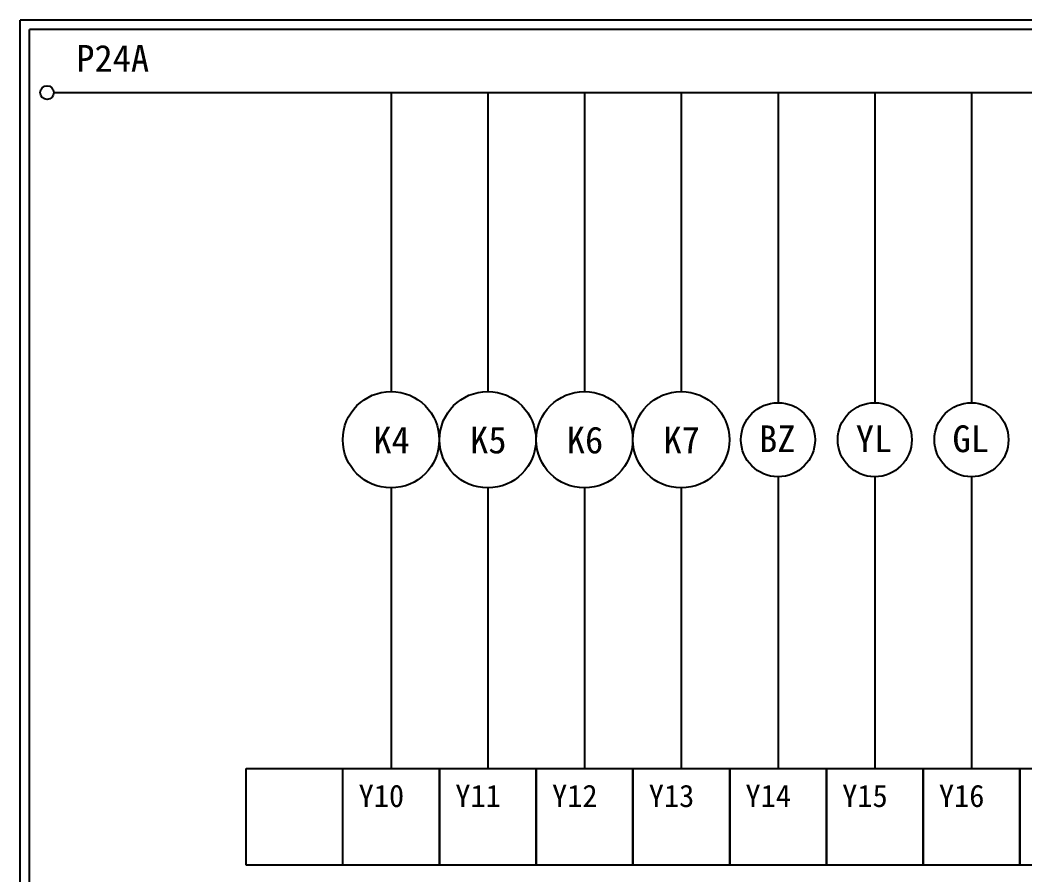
# Model space of a CAD drawing. Extents: x 889 to 1176, y 251 to 455.
# Drawn here: x 889.1 to 1024.1, y 340.2 to 455.2 of the extents above; entities that cross this region are included whole.
import ezdxf

# ---------------------------------------------------------------- set-up
doc = ezdxf.new("R2010")
doc.units = 0
doc.layers.add('圖框層', color=7, linetype='CONTINUOUS')
doc.layers.add('標尺寸層', color=3, linetype='CONTINUOUS')
doc.styles.add('CNS', font='romanc.shx', dxfattribs={"bigfont": 'chineset.shx'})
doc.styles.add('STSL', font='kaiu.ttf')

msp = doc.modelspace()

# ---------------------------------------------------------------- linework, layer by layer
at = {"layer": '圖框層', "color": 7}
for p, q in [((1176.07, 455.16), (889.07, 455.16)), ((889.07, 251.2), (889.07, 455.16)), ((1174.82, 453.91), (890.32, 453.91)), ((890.32, 252.44), (890.32, 453.91))]:
    msp.add_line(p, q, dxfattribs=at)
at = {"layer": '標尺寸層', "color": 7}
for p, q in [((893.61, 445.42), (1171.21, 445.42)), ((938.93, 445.42), (938.93, 405.22)), ((951.93, 445.42), (951.93, 405.22)), ((964.93, 445.42), (964.93, 405.22)), ((977.93, 445.42), (977.93, 405.22)), ((990.95, 445.42), (990.95, 403.72)), ((1003.95, 445.42), (1003.95, 403.72)), ((1016.95, 445.42), (1016.95, 403.72)), ((990.95, 393.76), (990.95, 354.55)), ((1003.95, 393.76), (1003.95, 354.55)), ((1016.95, 393.76), (1016.95, 354.55)), ((938.93, 392.26), (938.93, 354.55)), ((951.93, 392.26), (951.93, 354.55)), ((964.93, 392.26), (964.93, 354.55)), ((977.93, 392.26), (977.93, 354.55)), ((919.45, 354.55), (932.45, 354.55)), ((919.45, 341.55), (919.45, 354.55)), ((919.45, 341.55), (919.45, 354.55)), ((932.45, 354.55), (945.45, 354.55)), ((932.45, 341.55), (932.45, 354.55)), ((932.45, 341.55), (932.45, 354.55)), ((945.45, 354.55), (945.45, 341.55)), ((945.45, 354.55), (958.45, 354.55)), ((945.45, 341.55), (945.45, 354.55)), ((958.45, 354.55), (958.45, 341.55)), ((958.45, 354.55), (958.45, 341.55)), ((958.45, 354.55), (971.45, 354.55)), ((958.45, 341.55), (958.45, 354.55)), ((971.45, 354.55), (971.45, 341.55)), ((971.45, 354.55), (971.45, 341.55)), ((971.45, 354.55), (984.45, 354.55)), ((971.45, 341.55), (971.45, 354.55)), ((984.45, 354.55), (984.45, 341.55)), ((984.45, 354.55), (984.45, 341.55)), ((984.45, 354.55), (997.45, 354.55)), ((984.45, 341.55), (984.45, 354.55)), ((997.45, 354.55), (997.45, 341.55)), ((997.45, 354.55), (997.45, 341.55)), ((997.45, 354.55), (1010.45, 354.55)), ((997.45, 341.55), (997.45, 354.55)), ((1010.45, 354.55), (1010.45, 341.55)), ((1010.45, 354.55), (1010.45, 341.55)), ((1010.45, 354.55), (1023.45, 354.55)), ((1010.45, 341.55), (1010.45, 354.55)), ((1023.45, 354.55), (1023.45, 341.55)), ((1023.45, 354.55), (1023.45, 341.55)), ((1023.45, 354.55), (1036.45, 354.55)), ((1023.45, 341.55), (1023.45, 354.55)), ((932.45, 341.55), (919.45, 341.55)), ((945.45, 341.55), (932.45, 341.55)), ((958.45, 341.55), (945.45, 341.55)), ((971.45, 341.55), (958.45, 341.55)), ((984.45, 341.55), (971.45, 341.55)), ((997.45, 341.55), (984.45, 341.55)), ((1010.45, 341.55), (997.45, 341.55)), ((1023.45, 341.55), (1010.45, 341.55)), ((1036.45, 341.55), (1023.45, 341.55))]:
    msp.add_line(p, q, dxfattribs=at)
for centre, radius in [((892.69, 445.42), 0.92), ((938.93, 398.74), 6.48), ((951.93, 398.74), 6.48), ((964.93, 398.74), 6.48), ((977.93, 398.74), 6.48), ((990.95, 398.74), 4.98), ((1003.95, 398.74), 4.98), ((1016.95, 398.74), 4.98)]:
    msp.add_circle(centre, radius, dxfattribs=at)

# ---------------------------------------------------------------- texts
at = {"layer": '圖框層', "color": 7, "style": 'STSL'}
for s, p in [('P24A', (896.62, 448.23)), ('K4', (936.56, 396.9)), ('K5', (949.56, 396.9)), ('K6', (962.56, 396.9)), ('K7', (975.56, 396.9)), ('BZ', (988.4, 397.07)), ('YL', (1001.4, 397.07)), ('GL', (1014.4, 397.07))]:
    msp.add_text(s, height=3.6, dxfattribs=at).set_placement(p)
at = {"layer": '標尺寸層', "color": 7, "char_height": 3, "attachment_point": 1, "style": 'CNS'}
for s, insert in [('{\\fMingLiU|b0|i0|c136|p49; Y10}', (932.53, 352.35)), ('{\\fMingLiU|b0|i0|c136|p49; Y11}', (945.53, 352.35)), ('{\\fMingLiU|b0|i0|c136|p49; Y12}', (958.53, 352.35)), ('{\\fMingLiU|b0|i0|c136|p49; Y13}', (971.53, 352.35)), ('{\\fMingLiU|b0|i0|c136|p49; Y14}', (984.53, 352.35)), ('{\\fMingLiU|b0|i0|c136|p49; Y15}', (997.53, 352.35)), ('{\\fMingLiU|b0|i0|c136|p49; Y16}', (1010.53, 352.35))]:
    msp.add_mtext_dynamic_manual_height_columns(s, width=12, gutter_width=32.5, heights=[8.35], dxfattribs=dict(at, insert=insert))

doc.saveas('drawing.dxf')
